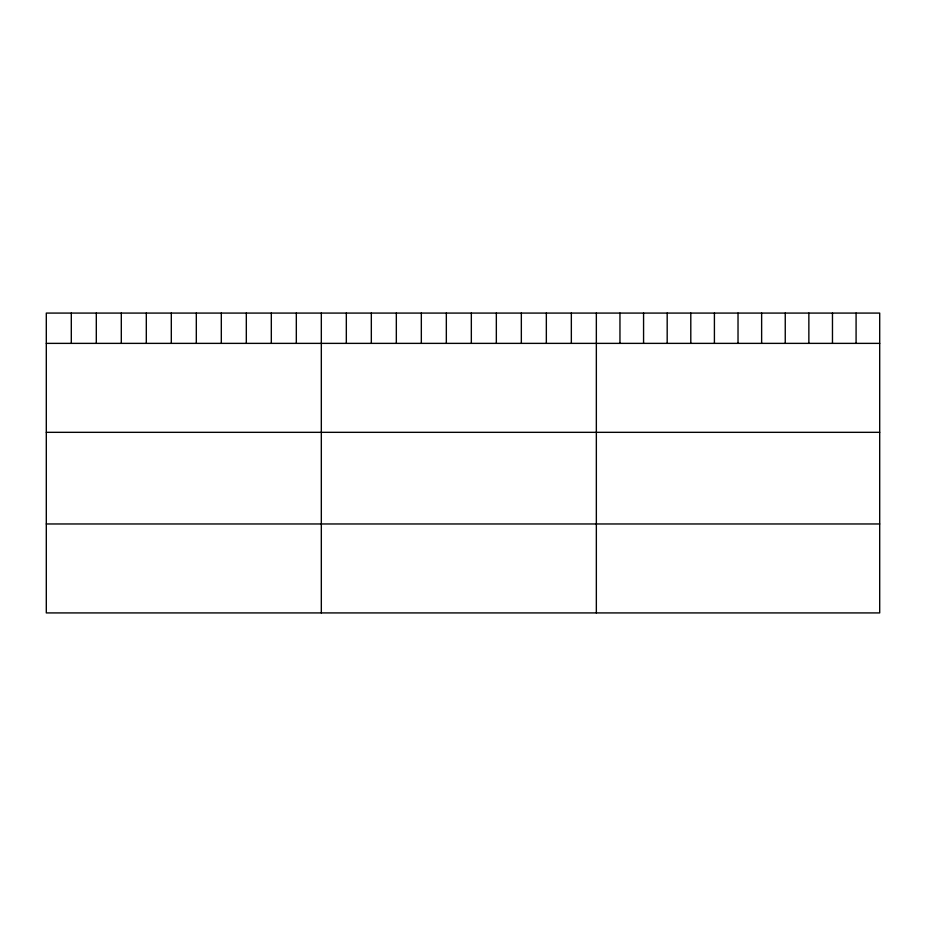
<?xml version="1.0" encoding="UTF-8"?>
<svg xmlns="http://www.w3.org/2000/svg" width="926" height="926" viewBox="0 0 926 926"><rect width="100%" height="100%" fill="white"/><g stroke="black" fill="none" stroke-linecap="round" stroke-linejoin="round"><path stroke-width="1.39" d="M879.7 343.372L879.7 612.919L46.3 612.919L46.3 313.081L879.7 313.081L879.7 343.372L46.3 343.372M46.3 432.326L879.7 432.326M46.3 523.966L879.7 523.966M856.087 313.081L856.087 343.372M832.474 313.081L832.474 343.372M808.861 313.081L808.861 343.372M785.248 313.081L785.248 343.372M761.635 313.081L761.635 343.372M738.022 313.081L738.022 343.372M714.409 313.081L714.409 343.372M690.796 313.081L690.796 343.372M667.183 313.081L667.183 343.372M643.57 313.081L643.57 343.372M619.957 313.081L619.957 343.372M596.344 313.081L596.344 612.919M571.342 313.081L571.342 343.372M546.34 313.081L546.34 343.372M521.338 313.081L521.338 343.372M496.336 313.081L496.336 343.372M471.334 313.081L471.334 343.372M446.332 313.081L446.332 343.372M421.33 313.081L421.33 343.372M396.328 313.081L396.328 343.372M371.326 313.081L371.326 343.372M346.324 313.081L346.324 343.372M321.322 313.081L321.322 612.919M296.32 313.081L296.32 343.372M271.318 313.081L271.318 343.372M246.316 313.081L246.316 343.372M221.314 313.081L221.314 343.372M196.312 313.081L196.312 343.372M171.31 313.081L171.31 343.372M146.308 313.081L146.308 343.372M121.306 313.081L121.306 343.372M96.304 313.081L96.304 343.372M71.302 313.081L71.302 343.372"/></g></svg>
